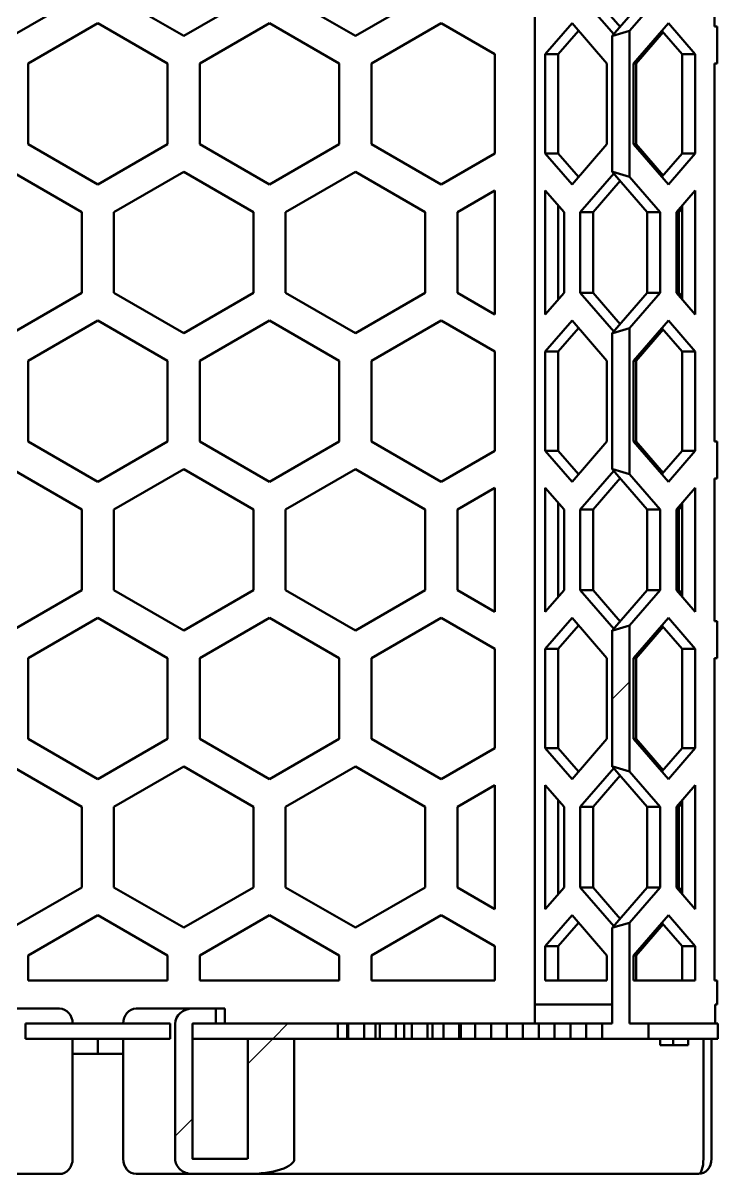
# Model space of a CAD drawing. Header units: millimetres. Extents: x 0 to 420, y 0 to 297.
# Drawn here: x 73.74 to 80.22, y 110.73 to 121.46 of the extents above; entities that cross this region are included whole.
import ezdxf

# ---------------------------------------------------------------- set-up
doc = ezdxf.new("R2010")
doc.units = ezdxf.units.MM
doc.header["$LTSCALE"] = 0.75
doc.layers.add('Hatching', color=7, linetype='Continuous', lineweight=25)
doc.layers.add('Visible', color=7, linetype='Continuous', lineweight=50)

msp = doc.modelspace()

# ---------------------------------------------------------------- hatches: boundary and pattern name
at = {"layer": 'Hatching'}
h = msp.add_hatch(dxfattribs=at)
h.set_pattern_fill('ANSI31', color=256, style=0)
h.paths.add_polyline_path([(76.6761, 112.1303), (75.537, 112.1303), (75.3221, 112.1303), (75.3221, 111.9903), (76.6761, 111.9903)], flags=0)
h.paths.add_polyline_path([(73.5565, 112.1303), (73.3418, 112.1303), (72.2024, 112.1303), (72.2024, 111.9903), (73.5565, 111.9903), (73.5565, 112.1301)], flags=0)
edge = h.paths.add_edge_path(flags=0)
edge.add_line((72.6089, 111.1322), (72.6089, 110.8698))
edge.add_ellipse((73.0439, 110.8698), major_axis=(0.435, 0), ratio=0.322774, start_angle=180, end_angle=270)
edge.add_line((73.0439, 110.7294), (73.5567, 110.7294))
edge.add_ellipse((73.5567, 110.8698), major_axis=(-0.1621, 0), ratio=0.8660253, start_angle=89.99989, end_angle=180)
edge.add_line((73.7188, 110.8698), (73.7188, 112.1297))
edge.add_ellipse((73.5567, 112.1297), major_axis=(-0.1621, 0), ratio=0.8660251, start_angle=180, end_angle=270.00001)
edge.add_line((73.5567, 112.2701), (73.3418, 112.2701))
edge.add_line((73.3418, 112.2701), (73.3418, 112.1303))
edge.add_line((73.3418, 112.1303), (73.3418, 112.1301))
edge.add_line((73.3418, 112.1301), (73.5565, 112.1301))
edge.add_line((73.5565, 112.1301), (73.5567, 112.1301))
edge.add_ellipse((73.5567, 112.1297), major_axis=(-0.000462, 0), ratio=0.8660251, start_angle=180, end_angle=270.00001, ccw=False)
edge.add_line((73.5572, 112.1297), (73.5572, 110.8698))
edge.add_ellipse((73.5567, 110.8698), major_axis=(-0.000462, 0), ratio=0.8660253, start_angle=89.96266, end_angle=180, ccw=False)
edge.add_line((73.5567, 110.8694), (73.0439, 110.8694))
edge.add_ellipse((73.0439, 110.8698), major_axis=(0.00124, 0), ratio=0.322774, start_angle=180, end_angle=270, ccw=False)
edge.add_line((73.0427, 110.8698), (73.0427, 111.9899))
edge.add_line((73.0427, 111.9899), (72.6089, 111.9899))
edge.add_line((72.6089, 111.9899), (72.6089, 111.7024))
edge.add_line((72.6089, 111.7024), (72.6291, 111.7299))
edge.add_line((72.6291, 111.7299), (72.7598, 111.7299))
edge.add_line((72.7598, 111.7299), (72.6089, 111.5272))
edge.add_line((72.6089, 111.5272), (72.6089, 111.311))
edge.add_line((72.6089, 111.311), (72.7429, 111.1299))
edge.add_line((72.7429, 111.1299), (72.6106, 111.1299))
edge.add_line((72.6106, 111.1299), (72.6089, 111.1322))
h.paths.add_polyline_path([(69.8874, 111.9903), (70.0353, 111.9903), (70.0353, 112.1303), (69.8874, 112.1303)], flags=0)
h.paths.add_polyline_path([(70.1833, 111.9903), (70.3312, 111.9903), (70.3312, 112.1303), (70.1833, 112.1303)], flags=0)
h.paths.add_polyline_path([(70.4791, 111.9903), (70.627, 111.9903), (70.627, 112.1303), (70.4791, 112.1303)], flags=0)
h.paths.add_polyline_path([(70.7749, 111.9903), (70.9229, 111.9903), (70.9229, 112.1303), (70.7749, 112.1303)], flags=0)
h.paths.add_polyline_path([(71.0708, 111.9903), (71.2187, 111.9903), (71.2187, 112.1303), (71.0708, 112.1303)], flags=0)
h.paths.add_polyline_path([(71.3666, 111.9903), (71.5145, 111.9903), (71.5145, 112.1303), (71.3666, 112.1303)], flags=0)
h.paths.add_polyline_path([(71.6624, 111.9903), (71.8104, 111.9903), (71.8104, 112.1303), (71.6624, 112.1303)], flags=0)
h.paths.add_polyline_path([(71.9583, 111.9903), (72.1062, 111.9903), (72.1062, 112.1303), (71.9583, 112.1303)], flags=0)
h.paths.add_polyline_path([(73.7644, 111.9903), (75.1142, 111.9903), (75.1142, 112.1303), (73.7644, 112.1303)], flags=0)
h.paths.add_polyline_path([(76.7724, 111.9903), (76.9203, 111.9903), (76.9203, 112.1303), (76.7724, 112.1303)], flags=0)
h.paths.add_polyline_path([(77.0682, 111.9903), (77.2162, 111.9903), (77.2162, 112.1303), (77.0682, 112.1303)], flags=0)
h.paths.add_polyline_path([(77.3641, 111.9903), (77.512, 111.9903), (77.512, 112.1303), (77.3641, 112.1303)], flags=0)
h.paths.add_polyline_path([(77.6599, 111.9903), (77.8078, 111.9903), (77.8078, 112.1303), (77.6599, 112.1303)], flags=0)
h.paths.add_polyline_path([(77.9557, 111.9903), (78.1037, 111.9903), (78.1037, 112.1303), (77.9557, 112.1303)], flags=0)
h.paths.add_polyline_path([(78.2516, 111.9903), (78.3995, 111.9903), (78.3995, 112.1303), (78.2516, 112.1303)], flags=0)
h.paths.add_polyline_path([(78.5474, 111.9903), (78.6953, 111.9903), (78.6953, 112.1303), (78.5474, 112.1303)], flags=0)
h.paths.add_polyline_path([(78.8433, 111.9903), (78.9912, 111.9903), (78.9912, 112.1303), (78.8433, 112.1303)], flags=0)
h.paths.add_polyline_path([(79.1391, 111.9903), (79.5719, 111.9903), (79.5719, 112.1303), (79.3946, 112.1303), (79.3946, 113.0699), (79.2393, 113.0251), (79.233, 113.0269), (79.233, 112.1303), (79.1391, 112.1303)], flags=0)
h.paths.add_polyline_path([(79.3946, 117.2526), (79.3946, 118.6125), (79.2393, 118.5676), (79.233, 118.5695), (79.233, 117.2956), (79.2393, 117.2975)], flags=0)
h.paths.add_polyline_path([(79.3946, 122.7952), (79.3946, 124.155), (79.2393, 124.1102), (79.233, 124.112), (79.233, 122.8382), (79.2393, 122.84)], flags=0)
h.paths.add_polyline_path([(79.3946, 128.3377), (79.3946, 129.6976), (79.2393, 129.6528), (79.233, 129.6546), (79.233, 128.3808), (79.2393, 128.3826)], flags=0)
h.paths.add_polyline_path([(69.6456, 129.6546), (69.6393, 129.6528), (69.484, 129.6976), (69.484, 128.3377), (69.6393, 128.3826), (69.6456, 128.3808)], flags=0)
h.paths.add_polyline_path([(79.2393, 126.8815), (79.233, 126.8833), (79.233, 125.6095), (79.2393, 125.6113), (79.3946, 125.5665), (79.3946, 126.9263)], flags=0)
h.paths.add_polyline_path([(69.6456, 124.112), (69.6393, 124.1102), (69.484, 124.155), (69.484, 122.7952), (69.6393, 122.84), (69.6456, 122.8382)], flags=0)
h.paths.add_polyline_path([(69.6393, 113.0251), (69.484, 113.0699), (69.484, 112.1303), (69.3067, 112.1303), (69.3067, 111.9903), (69.7395, 111.9903), (69.7395, 112.1303), (69.6456, 112.1303), (69.6456, 113.0269)], flags=0)
h.paths.add_polyline_path([(79.233, 120.0669), (79.2393, 120.0687), (79.3946, 120.0239), (79.3946, 121.3837), (79.2393, 121.3389), (79.233, 121.3407)], flags=0)
edge = h.paths.add_edge_path(flags=0)
edge.add_line((79.233, 132.0907), (79.233, 131.152))
edge.add_line((79.233, 131.152), (79.2393, 131.1539))
edge.add_line((79.2393, 131.1539), (79.3946, 131.109))
edge.add_line((79.3946, 131.109), (79.3946, 132.0907))
edge.add_ellipse((79.2325, 132.0907), major_axis=(-0.1621, 0), ratio=0.8660254, start_angle=180, end_angle=270)
edge.add_line((79.2325, 132.2311), (79.2302, 132.2311))
edge.add_line((79.2302, 132.2311), (79.2302, 132.0911))
edge.add_line((79.2302, 132.0911), (79.2325, 132.0911))
edge.add_ellipse((79.2325, 132.0907), major_axis=(-0.000462, 0), ratio=0.8660254, start_angle=180, end_angle=270, ccw=False)
h.paths.add_polyline_path([(79.233, 115.7982), (79.233, 114.5243), (79.2393, 114.5262), (79.3946, 114.4813), (79.3946, 115.8412), (79.2393, 115.7963)], flags=0)
h.paths.add_polyline_path([(69.6393, 125.6113), (69.6456, 125.6095), (69.6456, 126.8833), (69.6393, 126.8815), (69.484, 126.9263), (69.484, 125.5665)], flags=0)
edge = h.paths.add_edge_path(flags=0)
edge.add_ellipse((78.9418, 132.0683), major_axis=(-0.234, -0.0028), ratio=0.8564402, start_angle=99.30566, end_angle=186.85337)
edge.add_line((79.1732, 132.0989), (77.9324, 139.1415))
edge.add_line((77.9324, 139.1415), (77.9496, 137.7024))
edge.add_line((77.9496, 137.7024), (78.9136, 132.2311))
edge.add_line((78.9136, 132.2311), (74.7193, 132.2311))
edge.add_line((74.7193, 132.2311), (74.7193, 132.0911))
edge.add_line((74.7193, 132.0911), (78.9383, 132.0911))
edge.add_line((78.9383, 132.0911), (78.9423, 132.0683))
edge.add_ellipse((78.9418, 132.0683), major_axis=(-0.000467, -0.000006), ratio=0.8564402, start_angle=99.30571, end_angle=186.83234, ccw=False)
edge.add_line((78.9419, 132.0679), (78.7923, 132.0481))
edge.add_line((78.7923, 132.0481), (78.7947, 131.8461))
edge.add_line((78.7947, 131.8461), (78.9767, 131.8702))
h.paths.add_polyline_path([(69.6456, 114.5243), (69.6456, 115.7982), (69.6393, 115.7963), (69.484, 115.8412), (69.484, 114.4813), (69.6393, 114.5262)], flags=0)
h.paths.add_polyline_path([(69.6456, 117.2956), (69.6456, 118.5695), (69.6393, 118.5676), (69.484, 118.6125), (69.484, 117.2526), (69.6393, 117.2975)], flags=0)
edge = h.paths.add_edge_path(flags=0)
edge.add_line((69.484, 131.109), (69.6393, 131.1539))
edge.add_line((69.6393, 131.1539), (69.6456, 131.152))
edge.add_line((69.6456, 131.152), (69.6456, 132.0907))
edge.add_ellipse((69.6461, 132.0907), major_axis=(0.000462, 0), ratio=0.8660254, start_angle=90, end_angle=180, ccw=False)
edge.add_line((69.6461, 132.0911), (69.6484, 132.0911))
edge.add_line((69.6484, 132.0911), (69.6484, 132.2311))
edge.add_line((69.6484, 132.2311), (69.6461, 132.2311))
edge.add_ellipse((69.6461, 132.0907), major_axis=(0.1621, 0), ratio=0.8660254, start_angle=90, end_angle=180)
edge.add_line((69.484, 132.0907), (69.484, 131.109))
h.paths.add_polyline_path([(69.484, 120.0239), (69.6393, 120.0687), (69.6456, 120.0669), (69.6456, 121.3407), (69.6393, 121.3389), (69.484, 121.3837)], flags=0)
edge = h.paths.add_edge_path(flags=0)
edge.add_line((70.0863, 132.0481), (69.9367, 132.0679))
edge.add_ellipse((69.9368, 132.0683), major_axis=(0.000467, -0.000006), ratio=0.8564402, start_angle=173.16766, end_angle=260.69434, ccw=False)
edge.add_line((69.9363, 132.0683), (69.9403, 132.0911))
edge.add_line((69.9403, 132.0911), (74.1593, 132.0911))
edge.add_line((74.1593, 132.0911), (74.1593, 132.2311))
edge.add_line((74.1593, 132.2311), (69.965, 132.2311))
edge.add_line((69.965, 132.2311), (70.929, 137.7024))
edge.add_line((70.929, 137.7024), (70.9462, 139.1415))
edge.add_line((70.9462, 139.1415), (69.7054, 132.0989))
edge.add_ellipse((69.9368, 132.0683), major_axis=(0.234, -0.0028), ratio=0.8564402, start_angle=173.14663, end_angle=260.69434)
edge.add_line((69.9019, 131.8702), (70.0839, 131.8461))
edge.add_line((70.0839, 131.8461), (70.0863, 132.0481))
edge = h.paths.add_edge_path(flags=0)
edge.add_line((75.8347, 110.8694), (75.3219, 110.8694))
edge.add_ellipse((75.3219, 110.8698), major_axis=(0.000462, 0), ratio=0.8660255, start_angle=180, end_angle=270.006, ccw=False)
edge.add_line((75.3214, 110.8698), (75.3214, 112.1299))
edge.add_ellipse((75.3219, 112.1299), major_axis=(0.000462, 0), ratio=0.8660256, start_angle=90.00001, end_angle=180, ccw=False)
edge.add_line((75.3219, 112.1303), (75.3221, 112.1303))
edge.add_line((75.3221, 112.1303), (75.537, 112.1303))
edge.add_line((75.537, 112.1303), (75.537, 112.2703))
edge.add_line((75.537, 112.2703), (75.3219, 112.2703))
edge.add_ellipse((75.3219, 112.1299), major_axis=(0.1621, 0), ratio=0.8660256, start_angle=90.00001, end_angle=180)
edge.add_line((75.1598, 112.1299), (75.1598, 110.8698))
edge.add_ellipse((75.3219, 110.8698), major_axis=(0.1621, 0), ratio=0.8660255, start_angle=180, end_angle=270.00002)
edge.add_line((75.3219, 110.7294), (75.8347, 110.7294))
edge.add_ellipse((75.8347, 110.8698), major_axis=(-0.435, 0), ratio=0.322781, start_angle=89.99981, end_angle=180)
edge.add_line((76.2696, 110.8698), (76.2696, 111.9899))
edge.add_line((76.2696, 111.9899), (75.8359, 111.9899))
edge.add_line((75.8359, 111.9899), (75.8359, 110.8698))
edge.add_ellipse((75.8347, 110.8698), major_axis=(-0.00124, 0), ratio=0.322781, start_angle=89.94027, end_angle=180, ccw=False)
edge = h.paths.add_edge_path(flags=0)
edge.add_line((76.7393, 136.9131), (76.7393, 136.9943))
edge.add_line((76.7393, 136.9943), (76.7192, 137.0029))
edge.add_line((76.7192, 137.0029), (76.7192, 137.0129))
edge.add_line((76.7192, 137.0129), (76.7393, 137.0284))
edge.add_line((76.7393, 137.0284), (76.7393, 137.1097))
edge.add_line((76.7393, 137.1097), (76.7192, 137.1183))
edge.add_line((76.7192, 137.1183), (76.7192, 137.1283))
edge.add_line((76.7192, 137.1283), (76.7393, 137.1438))
edge.add_line((76.7393, 137.1438), (76.7393, 137.2251))
edge.add_line((76.7393, 137.2251), (76.7192, 137.2337))
edge.add_line((76.7192, 137.2337), (76.7192, 137.2437))
edge.add_line((76.7192, 137.2437), (76.7393, 137.2592))
edge.add_line((76.7393, 137.2592), (76.7393, 137.3404))
edge.add_line((76.7393, 137.3404), (76.7192, 137.349))
edge.add_line((76.7192, 137.349), (76.7192, 137.359))
edge.add_line((76.7192, 137.359), (76.7393, 137.3745))
edge.add_line((76.7393, 137.3745), (76.7393, 137.4558))
edge.add_line((76.7393, 137.4558), (76.7192, 137.4644))
edge.add_line((76.7192, 137.4644), (76.7192, 137.4744))
edge.add_line((76.7192, 137.4744), (76.7393, 137.4899))
edge.add_line((76.7393, 137.4899), (76.7393, 137.5712))
edge.add_line((76.7393, 137.5712), (76.7192, 137.5798))
edge.add_line((76.7192, 137.5798), (76.7192, 137.5898))
edge.add_line((76.7192, 137.5898), (76.7393, 137.6053))
edge.add_line((76.7393, 137.6053), (76.7393, 137.6865))
edge.add_line((76.7393, 137.6865), (76.7192, 137.6951))
edge.add_line((76.7192, 137.6951), (76.7192, 137.7051))
edge.add_line((76.7192, 137.7051), (76.7393, 137.7206))
edge.add_line((76.7393, 137.7206), (76.7393, 137.8019))
edge.add_line((76.7393, 137.8019), (76.7192, 137.8105))
edge.add_line((76.7192, 137.8105), (76.7192, 137.8205))
edge.add_line((76.7192, 137.8205), (76.7393, 137.836))
edge.add_line((76.7393, 137.836), (76.7393, 137.9172))
edge.add_line((76.7393, 137.9172), (76.7192, 137.9259))
edge.add_line((76.7192, 137.9259), (76.7192, 137.9359))
edge.add_line((76.7192, 137.9359), (76.7393, 137.9514))
edge.add_line((76.7393, 137.9514), (76.7393, 138.0326))
edge.add_line((76.7393, 138.0326), (76.7192, 138.0412))
edge.add_line((76.7192, 138.0412), (76.7192, 138.0512))
edge.add_line((76.7192, 138.0512), (76.7393, 138.0667))
edge.add_line((76.7393, 138.0667), (76.7393, 138.148))
edge.add_line((76.7393, 138.148), (76.7192, 138.1566))
edge.add_line((76.7192, 138.1566), (76.7192, 138.1666))
edge.add_line((76.7192, 138.1666), (76.7393, 138.1821))
edge.add_line((76.7393, 138.1821), (76.7393, 138.2633))
edge.add_line((76.7393, 138.2633), (76.7192, 138.272))
edge.add_line((76.7192, 138.272), (76.7192, 138.282))
edge.add_line((76.7192, 138.282), (76.7393, 138.2975))
edge.add_line((76.7393, 138.2975), (76.7393, 138.3787))
edge.add_line((76.7393, 138.3787), (76.7192, 138.3873))
edge.add_line((76.7192, 138.3873), (76.7192, 138.3973))
edge.add_line((76.7192, 138.3973), (76.7393, 138.4128))
edge.add_line((76.7393, 138.4128), (76.7393, 138.4941))
edge.add_line((76.7393, 138.4941), (76.7192, 138.5027))
edge.add_line((76.7192, 138.5027), (76.7192, 138.5127))
edge.add_line((76.7192, 138.5127), (76.7393, 138.5282))
edge.add_line((76.7393, 138.5282), (76.7393, 138.6094))
edge.add_line((76.7393, 138.6094), (76.7192, 138.6181))
edge.add_line((76.7192, 138.6181), (76.7192, 138.6281))
edge.add_line((76.7192, 138.6281), (76.7393, 138.6435))
edge.add_line((76.7393, 138.6435), (76.7393, 138.7248))
edge.add_line((76.7393, 138.7248), (76.7192, 138.7334))
edge.add_line((76.7192, 138.7334), (76.7192, 138.7434))
edge.add_line((76.7192, 138.7434), (76.7393, 138.7589))
edge.add_line((76.7393, 138.7589), (76.7393, 138.8402))
edge.add_line((76.7393, 138.8402), (76.7192, 138.8488))
edge.add_line((76.7192, 138.8488), (76.7192, 138.8588))
edge.add_line((76.7192, 138.8588), (76.7393, 138.8743))
edge.add_line((76.7393, 138.8743), (76.7393, 138.9555))
edge.add_line((76.7393, 138.9555), (76.7192, 138.9641))
edge.add_line((76.7192, 138.9641), (76.7192, 138.9741))
edge.add_line((76.7192, 138.9741), (76.7393, 138.9896))
edge.add_line((76.7393, 138.9896), (76.7393, 139.0709))
edge.add_line((76.7393, 139.0709), (76.7192, 139.0795))
edge.add_line((76.7192, 139.0795), (76.7192, 139.0895))
edge.add_line((76.7192, 139.0895), (76.7393, 139.105))
edge.add_line((76.7393, 139.105), (76.7393, 139.1863))
edge.add_line((76.7393, 139.1863), (76.7192, 139.1949))
edge.add_line((76.7192, 139.1949), (76.7192, 139.2049))
edge.add_line((76.7192, 139.2049), (76.7393, 139.2204))
edge.add_line((76.7393, 139.2204), (76.7393, 139.2311))
edge.add_ellipse((76.6393, 139.2311), major_axis=(0.1, 0), ratio=1, start_angle=0, end_angle=90)
edge.add_line((76.6393, 139.3311), (77.868, 139.3311))
edge.add_line((77.868, 139.3311), (77.868, 139.5311))
edge.add_line((77.868, 139.5311), (76.9913, 139.5311))
edge.add_line((76.9913, 139.5311), (76.4393, 139.5311))
edge.add_line((76.4393, 139.5311), (76.4393, 139.3311))
edge.add_line((76.4393, 139.3311), (76.2516, 139.3311))
edge.add_line((76.2516, 139.3311), (76.1535, 139.3311))
edge.add_line((76.1535, 139.3311), (76.1535, 138.8311))
edge.add_line((76.1535, 138.8311), (76.2706, 138.8311))
edge.add_line((76.2706, 138.8311), (76.3693, 138.8311))
edge.add_line((76.3693, 138.8311), (76.3693, 137.3311))
edge.add_line((76.3693, 137.3311), (76.0293, 137.3311))
edge.add_line((76.0293, 137.3311), (76.0293, 136.3311))
edge.add_line((76.0293, 136.3311), (76.6393, 136.3311))
edge.add_ellipse((76.6393, 136.4311), major_axis=(0, -0.1), ratio=1, start_angle=360, end_angle=442.39479)
edge.add_line((76.7384, 136.4179), (76.7192, 136.4261))
edge.add_line((76.7192, 136.4261), (76.7192, 136.4361))
edge.add_line((76.7192, 136.4361), (76.7393, 136.4516))
edge.add_line((76.7393, 136.4516), (76.7393, 136.5329))
edge.add_line((76.7393, 136.5329), (76.7192, 136.5415))
edge.add_line((76.7192, 136.5415), (76.7192, 136.5515))
edge.add_line((76.7192, 136.5515), (76.7393, 136.567))
edge.add_line((76.7393, 136.567), (76.7393, 136.6482))
edge.add_line((76.7393, 136.6482), (76.7192, 136.6568))
edge.add_line((76.7192, 136.6568), (76.7192, 136.6668))
edge.add_line((76.7192, 136.6668), (76.7393, 136.6823))
edge.add_line((76.7393, 136.6823), (76.7393, 136.7636))
edge.add_line((76.7393, 136.7636), (76.7192, 136.7722))
edge.add_line((76.7192, 136.7722), (76.7192, 136.7822))
edge.add_line((76.7192, 136.7822), (76.7393, 136.7977))
edge.add_line((76.7393, 136.7977), (76.7393, 136.879))
edge.add_line((76.7393, 136.879), (76.7192, 136.8876))
edge.add_line((76.7192, 136.8876), (76.7192, 136.8976))
edge.add_line((76.7192, 136.8976), (76.7393, 136.9131))
edge = h.paths.add_edge_path(flags=0)
edge.add_line((72.1594, 136.6568), (72.1393, 136.6482))
edge.add_line((72.1393, 136.6482), (72.1393, 136.567))
edge.add_line((72.1393, 136.567), (72.1594, 136.5515))
edge.add_line((72.1594, 136.5515), (72.1594, 136.5415))
edge.add_line((72.1594, 136.5415), (72.1393, 136.5329))
edge.add_line((72.1393, 136.5329), (72.1393, 136.4516))
edge.add_line((72.1393, 136.4516), (72.1594, 136.4361))
edge.add_line((72.1594, 136.4361), (72.1594, 136.4261))
edge.add_line((72.1594, 136.4261), (72.1402, 136.4179))
edge.add_ellipse((72.2393, 136.4311), major_axis=(-0.0991, -0.0132), ratio=1, start_angle=360, end_angle=442.39479)
edge.add_line((72.2393, 136.3311), (72.8493, 136.3311))
edge.add_line((72.8493, 136.3311), (72.8493, 137.3311))
edge.add_line((72.8493, 137.3311), (72.5093, 137.3311))
edge.add_line((72.5093, 137.3311), (72.5093, 138.8311))
edge.add_line((72.5093, 138.8311), (72.608, 138.8311))
edge.add_line((72.608, 138.8311), (72.7251, 138.8311))
edge.add_line((72.7251, 138.8311), (72.7251, 139.3311))
edge.add_line((72.7251, 139.3311), (72.627, 139.3311))
edge.add_line((72.627, 139.3311), (72.4393, 139.3311))
edge.add_line((72.4393, 139.3311), (72.4393, 139.5311))
edge.add_line((72.4393, 139.5311), (71.8873, 139.5311))
edge.add_line((71.8873, 139.5311), (71.0105, 139.5311))
edge.add_line((71.0105, 139.5311), (71.0105, 139.3311))
edge.add_line((71.0105, 139.3311), (72.2393, 139.3311))
edge.add_ellipse((72.2393, 139.2311), major_axis=(0, 0.1), ratio=1, start_angle=360, end_angle=450)
edge.add_line((72.1393, 139.2311), (72.1393, 139.2204))
edge.add_line((72.1393, 139.2204), (72.1594, 139.2049))
edge.add_line((72.1594, 139.2049), (72.1594, 139.1949))
edge.add_line((72.1594, 139.1949), (72.1393, 139.1863))
edge.add_line((72.1393, 139.1863), (72.1393, 139.105))
edge.add_line((72.1393, 139.105), (72.1594, 139.0895))
edge.add_line((72.1594, 139.0895), (72.1594, 139.0795))
edge.add_line((72.1594, 139.0795), (72.1393, 139.0709))
edge.add_line((72.1393, 139.0709), (72.1393, 138.9896))
edge.add_line((72.1393, 138.9896), (72.1594, 138.9741))
edge.add_line((72.1594, 138.9741), (72.1594, 138.9641))
edge.add_line((72.1594, 138.9641), (72.1393, 138.9555))
edge.add_line((72.1393, 138.9555), (72.1393, 138.8743))
edge.add_line((72.1393, 138.8743), (72.1594, 138.8588))
edge.add_line((72.1594, 138.8588), (72.1594, 138.8488))
edge.add_line((72.1594, 138.8488), (72.1393, 138.8402))
edge.add_line((72.1393, 138.8402), (72.1393, 138.7589))
edge.add_line((72.1393, 138.7589), (72.1594, 138.7434))
edge.add_line((72.1594, 138.7434), (72.1594, 138.7334))
edge.add_line((72.1594, 138.7334), (72.1393, 138.7248))
edge.add_line((72.1393, 138.7248), (72.1393, 138.6435))
edge.add_line((72.1393, 138.6435), (72.1594, 138.6281))
edge.add_line((72.1594, 138.6281), (72.1594, 138.6181))
edge.add_line((72.1594, 138.6181), (72.1393, 138.6094))
edge.add_line((72.1393, 138.6094), (72.1393, 138.5282))
edge.add_line((72.1393, 138.5282), (72.1594, 138.5127))
edge.add_line((72.1594, 138.5127), (72.1594, 138.5027))
edge.add_line((72.1594, 138.5027), (72.1393, 138.4941))
edge.add_line((72.1393, 138.4941), (72.1393, 138.4128))
edge.add_line((72.1393, 138.4128), (72.1594, 138.3973))
edge.add_line((72.1594, 138.3973), (72.1594, 138.3873))
edge.add_line((72.1594, 138.3873), (72.1393, 138.3787))
edge.add_line((72.1393, 138.3787), (72.1393, 138.2975))
edge.add_line((72.1393, 138.2975), (72.1594, 138.282))
edge.add_line((72.1594, 138.282), (72.1594, 138.272))
edge.add_line((72.1594, 138.272), (72.1393, 138.2633))
edge.add_line((72.1393, 138.2633), (72.1393, 138.1821))
edge.add_line((72.1393, 138.1821), (72.1594, 138.1666))
edge.add_line((72.1594, 138.1666), (72.1594, 138.1566))
edge.add_line((72.1594, 138.1566), (72.1393, 138.148))
edge.add_line((72.1393, 138.148), (72.1393, 138.0667))
edge.add_line((72.1393, 138.0667), (72.1594, 138.0512))
edge.add_line((72.1594, 138.0512), (72.1594, 138.0412))
edge.add_line((72.1594, 138.0412), (72.1393, 138.0326))
edge.add_line((72.1393, 138.0326), (72.1393, 137.9514))
edge.add_line((72.1393, 137.9514), (72.1594, 137.9359))
edge.add_line((72.1594, 137.9359), (72.1594, 137.9259))
edge.add_line((72.1594, 137.9259), (72.1393, 137.9172))
edge.add_line((72.1393, 137.9172), (72.1393, 137.836))
edge.add_line((72.1393, 137.836), (72.1594, 137.8205))
edge.add_line((72.1594, 137.8205), (72.1594, 137.8105))
edge.add_line((72.1594, 137.8105), (72.1393, 137.8019))
edge.add_line((72.1393, 137.8019), (72.1393, 137.7206))
edge.add_line((72.1393, 137.7206), (72.1594, 137.7051))
edge.add_line((72.1594, 137.7051), (72.1594, 137.6951))
edge.add_line((72.1594, 137.6951), (72.1393, 137.6865))
edge.add_line((72.1393, 137.6865), (72.1393, 137.6053))
edge.add_line((72.1393, 137.6053), (72.1594, 137.5898))
edge.add_line((72.1594, 137.5898), (72.1594, 137.5798))
edge.add_line((72.1594, 137.5798), (72.1393, 137.5712))
edge.add_line((72.1393, 137.5712), (72.1393, 137.4899))
edge.add_line((72.1393, 137.4899), (72.1594, 137.4744))
edge.add_line((72.1594, 137.4744), (72.1594, 137.4644))
edge.add_line((72.1594, 137.4644), (72.1393, 137.4558))
edge.add_line((72.1393, 137.4558), (72.1393, 137.3745))
edge.add_line((72.1393, 137.3745), (72.1594, 137.359))
edge.add_line((72.1594, 137.359), (72.1594, 137.349))
edge.add_line((72.1594, 137.349), (72.1393, 137.3404))
edge.add_line((72.1393, 137.3404), (72.1393, 137.2592))
edge.add_line((72.1393, 137.2592), (72.1594, 137.2437))
edge.add_line((72.1594, 137.2437), (72.1594, 137.2337))
edge.add_line((72.1594, 137.2337), (72.1393, 137.2251))
edge.add_line((72.1393, 137.2251), (72.1393, 137.1438))
edge.add_line((72.1393, 137.1438), (72.1594, 137.1283))
edge.add_line((72.1594, 137.1283), (72.1594, 137.1183))
edge.add_line((72.1594, 137.1183), (72.1393, 137.1097))
edge.add_line((72.1393, 137.1097), (72.1393, 137.0284))
edge.add_line((72.1393, 137.0284), (72.1594, 137.0129))
edge.add_line((72.1594, 137.0129), (72.1594, 137.0029))
edge.add_line((72.1594, 137.0029), (72.1393, 136.9943))
edge.add_line((72.1393, 136.9943), (72.1393, 136.9131))
edge.add_line((72.1393, 136.9131), (72.1594, 136.8976))
edge.add_line((72.1594, 136.8976), (72.1594, 136.8876))
edge.add_line((72.1594, 136.8876), (72.1393, 136.879))
edge.add_line((72.1393, 136.879), (72.1393, 136.7977))
edge.add_line((72.1393, 136.7977), (72.1594, 136.7822))
edge.add_line((72.1594, 136.7822), (72.1594, 136.7722))
edge.add_line((72.1594, 136.7722), (72.1393, 136.7636))
edge.add_line((72.1393, 136.7636), (72.1393, 136.6823))
edge.add_line((72.1393, 136.6823), (72.1594, 136.6668))
edge.add_line((72.1594, 136.6668), (72.1594, 136.6568))

# ---------------------------------------------------------------- linework, layer by layer
at = {"layer": 'Visible', "extrusion": (-1e-16, -1, 0)}
for p, q in [((78.5102, 131.7337), (78.5102, 112.1303)), ((80.1862, 121.4255), (80.1862, 122.7534)), ((74.2893, 121.7142), (73.6393, 121.3389)), ((74.5893, 121.7142), (75.2393, 121.3389)), ((75.2393, 121.3389), (75.8893, 121.7142)), ((76.1893, 121.7142), (76.8393, 121.3389)), ((76.8393, 121.3389), (77.4893, 121.7142)), ((79.2464, 121.3526), (78.9333, 121.7142)), ((79.3071, 121.4226), (79.0546, 121.7142)), ((79.2355, 121.34), (79.5595, 121.7142)), ((79.3946, 121.3837), (79.6808, 121.7142)), ((74.4393, 121.4544), (73.7893, 121.0791)), ((75.0893, 121.0791), (74.4393, 121.4544)), ((76.0393, 121.4544), (75.3893, 121.0791)), ((76.6893, 121.0791), (76.0393, 121.4544)), ((77.6393, 121.4544), (76.9893, 121.0791)), ((78.1393, 121.1657), (77.6393, 121.4544)), ((78.6083, 121.1657), (78.8583, 121.4544)), ((78.8583, 121.4544), (79.1833, 121.0791)), ((79.7558, 121.4544), (79.4308, 121.0791)), ((80.0058, 121.1657), (79.7558, 121.4544)), ((78.7296, 121.1657), (78.9189, 121.3844)), ((79.2393, 121.3389), (79.233, 121.3407)), ((79.233, 121.3407), (79.233, 120.0669)), ((79.3946, 121.3837), (79.2393, 121.3389)), ((79.3946, 120.0239), (79.3946, 121.3837)), ((79.7071, 121.3707), (79.4546, 121.0791)), ((79.8845, 121.1657), (79.6952, 121.3844)), ((80.1912, 121.4255), (80.1862, 121.4255)), ((80.1912, 121.4255), (80.21, 121.4255)), ((80.21, 121.0791), (80.21, 121.4255)), ((78.1393, 120.2419), (78.1393, 121.1657)), ((78.7296, 121.1657), (78.6083, 121.1657)), ((78.6083, 120.2419), (78.6083, 121.1657)), ((78.7296, 120.2419), (78.7296, 121.1657)), ((79.8845, 120.2419), (79.8845, 121.1657)), ((80.0058, 121.1657), (79.8845, 121.1657)), ((80.0058, 120.2419), (80.0058, 121.1657)), ((73.7893, 121.0791), (73.7893, 120.3285)), ((75.0893, 120.3285), (75.0893, 121.0791)), ((75.3893, 121.0791), (75.3893, 120.3285)), ((76.6893, 120.3285), (76.6893, 121.0791)), ((76.9893, 121.0791), (76.9893, 120.3285)), ((79.1833, 121.0791), (79.1833, 120.3285)), ((79.4308, 121.0791), (79.4308, 120.3285)), ((79.4546, 121.0791), (79.4308, 121.0791)), ((79.4546, 121.0791), (79.4546, 120.3285)), ((80.1862, 117.5573), (80.1862, 121.0791)), ((80.1862, 121.0791), (80.1912, 121.0791)), ((80.21, 121.0791), (80.1912, 121.0791)), ((73.7893, 120.3285), (74.4393, 119.9533)), ((74.4393, 119.9533), (75.0893, 120.3285)), ((75.3893, 120.3285), (76.0393, 119.9533)), ((76.0393, 119.9533), (76.6893, 120.3285)), ((76.9893, 120.3285), (77.6393, 119.9533)), ((79.1833, 120.3285), (78.8583, 119.9533)), ((79.4308, 120.3285), (79.7558, 119.9533)), ((79.4546, 120.3285), (79.4308, 120.3285)), ((79.4546, 120.3285), (79.7071, 120.037)), ((77.6393, 119.9533), (78.1393, 120.2419)), ((78.7296, 120.2419), (78.6083, 120.2419)), ((78.8583, 119.9533), (78.6083, 120.2419)), ((78.9189, 120.0233), (78.7296, 120.2419)), ((79.6952, 120.0233), (79.8845, 120.2419)), ((79.7558, 119.9533), (80.0058, 120.2419)), ((80.0058, 120.2419), (79.8845, 120.2419)), ((73.6393, 120.0687), (74.2893, 119.6935)), ((75.2393, 120.0687), (74.5893, 119.6935)), ((75.8893, 119.6935), (75.2393, 120.0687)), ((76.8393, 120.0687), (76.1893, 119.6935)), ((77.4893, 119.6935), (76.8393, 120.0687)), ((79.2464, 120.055), (78.9333, 119.6935)), ((79.233, 120.0669), (79.2393, 120.0687)), ((79.5595, 119.6935), (79.2355, 120.0676)), ((79.2393, 120.0687), (79.3946, 120.0239)), ((79.3071, 119.985), (79.0546, 119.6935)), ((79.6808, 119.6935), (79.3946, 120.0239)), ((78.1393, 119.8955), (77.7893, 119.6935)), ((78.1393, 118.7408), (78.1393, 119.8955)), ((78.6083, 118.7408), (78.6083, 119.8955)), ((78.6083, 119.8955), (78.7833, 119.6935)), ((80.0058, 119.8955), (79.8308, 119.6935)), ((80.0058, 118.7408), (80.0058, 119.8955)), ((78.7296, 118.8808), (78.7296, 119.7555)), ((79.8845, 119.7281), (79.8546, 119.6935)), ((79.8845, 118.8808), (79.8845, 119.7555)), ((74.2893, 119.6935), (74.2893, 118.9429)), ((74.5893, 119.6935), (74.5893, 118.9429)), ((75.8893, 118.9429), (75.8893, 119.6935)), ((76.1893, 119.6935), (76.1893, 118.9429)), ((77.4893, 118.9429), (77.4893, 119.6935)), ((77.7893, 119.6935), (77.7893, 118.9429)), ((78.7833, 119.6935), (78.7833, 118.9429)), ((79.0546, 119.6935), (78.9333, 119.6935)), ((78.9333, 119.6935), (78.9333, 118.9429)), ((79.0546, 119.6935), (79.0546, 118.9429)), ((79.6808, 119.6935), (79.5595, 119.6935)), ((79.5595, 118.9429), (79.5595, 119.6935)), ((79.6808, 118.9429), (79.6808, 119.6935)), ((79.8308, 119.6935), (79.8308, 118.9429)), ((79.8546, 119.6935), (79.8308, 119.6935)), ((79.8546, 119.6935), (79.8546, 118.9429)), ((74.2893, 118.9429), (73.6393, 118.5676)), ((74.5893, 118.9429), (75.2393, 118.5676)), ((75.2393, 118.5676), (75.8893, 118.9429)), ((76.1893, 118.9429), (76.8393, 118.5676)), ((76.8393, 118.5676), (77.4893, 118.9429)), ((77.7893, 118.9429), (78.1393, 118.7408)), ((78.7833, 118.9429), (78.6083, 118.7408)), ((79.0546, 118.9429), (78.9333, 118.9429)), ((78.9333, 118.9429), (79.2464, 118.5814)), ((79.0546, 118.9429), (79.3071, 118.6514)), ((79.2355, 118.5687), (79.5595, 118.9429)), ((79.3946, 118.6125), (79.6808, 118.9429)), ((79.6808, 118.9429), (79.5595, 118.9429)), ((79.8308, 118.9429), (80.0058, 118.7408)), ((79.8546, 118.9429), (79.8308, 118.9429)), ((79.8546, 118.9429), (79.8845, 118.9083)), ((74.4393, 118.6831), (73.7893, 118.3078)), ((75.0893, 118.3078), (74.4393, 118.6831)), ((75.3893, 118.3078), (76.0393, 118.6831)), ((76.0393, 118.6831), (76.6893, 118.3078)), ((76.9893, 118.3078), (77.6393, 118.6831)), ((77.6393, 118.6831), (78.1393, 118.3944)), ((78.8583, 118.6831), (78.6083, 118.3944)), ((79.1833, 118.3078), (78.8583, 118.6831)), ((79.4308, 118.3078), (79.7558, 118.6831)), ((79.7558, 118.6831), (80.0058, 118.3944)), ((78.9189, 118.6131), (78.7296, 118.3944)), ((79.2393, 118.5676), (79.233, 118.5695)), ((79.233, 118.5695), (79.233, 117.2956)), ((79.3946, 118.6125), (79.2393, 118.5676)), ((79.3946, 117.2526), (79.3946, 118.6125)), ((79.4546, 118.3078), (79.7071, 118.5994)), ((79.6952, 118.6131), (79.8845, 118.3944)), ((78.1393, 118.3944), (78.1393, 117.4707)), ((78.7296, 118.3944), (78.6083, 118.3944)), ((78.6083, 118.3944), (78.6083, 117.4707)), ((78.7296, 118.3944), (78.7296, 117.4707)), ((79.8845, 118.3944), (79.8845, 117.4707)), ((80.0058, 118.3944), (79.8845, 118.3944)), ((80.0058, 118.3944), (80.0058, 117.4707)), ((73.7893, 118.3078), (73.7893, 117.5573)), ((75.0893, 117.5573), (75.0893, 118.3078)), ((75.3893, 117.5573), (75.3893, 118.3078)), ((76.6893, 118.3078), (76.6893, 117.5573)), ((76.9893, 117.5573), (76.9893, 118.3078)), ((79.1833, 117.5573), (79.1833, 118.3078)), ((79.4308, 117.5573), (79.4308, 118.3078)), ((79.4546, 118.3078), (79.4308, 118.3078)), ((79.4546, 117.5573), (79.4546, 118.3078)), ((73.7893, 117.5573), (74.4393, 117.182)), ((74.4393, 117.182), (75.0893, 117.5573)), ((76.0393, 117.182), (75.3893, 117.5573)), ((76.6893, 117.5573), (76.0393, 117.182)), ((77.6393, 117.182), (76.9893, 117.5573)), ((78.1393, 117.4707), (77.6393, 117.182)), ((78.7296, 117.4707), (78.6083, 117.4707)), ((78.6083, 117.4707), (78.8583, 117.182)), ((78.7296, 117.4707), (78.9189, 117.252)), ((78.8583, 117.182), (79.1833, 117.5573)), ((79.7558, 117.182), (79.4308, 117.5573)), ((79.4546, 117.5573), (79.4308, 117.5573)), ((79.7071, 117.2657), (79.4546, 117.5573)), ((79.8845, 117.4707), (79.6952, 117.252)), ((80.0058, 117.4707), (79.7558, 117.182)), ((80.0058, 117.4707), (79.8845, 117.4707)), ((80.1912, 117.5573), (80.1862, 117.5573)), ((80.1912, 117.5573), (80.21, 117.5573)), ((80.21, 117.2109), (80.21, 117.5573)), ((74.2893, 116.9222), (73.6393, 117.2975)), ((74.5893, 116.9222), (75.2393, 117.2975)), ((75.2393, 117.2975), (75.8893, 116.9222)), ((76.1893, 116.9222), (76.8393, 117.2975)), ((76.8393, 117.2975), (77.4893, 116.9222)), ((78.9333, 116.9222), (79.2464, 117.2837)), ((79.233, 117.2956), (79.2393, 117.2975)), ((79.2355, 117.2964), (79.5595, 116.9222)), ((79.2393, 117.2975), (79.3946, 117.2526)), ((79.0546, 116.9222), (79.3071, 117.2137)), ((79.3946, 117.2526), (79.6808, 116.9222)), ((80.1862, 115.8829), (80.1862, 117.2109)), ((80.1862, 117.2109), (80.1912, 117.2109)), ((80.21, 117.2109), (80.1912, 117.2109)), ((77.7893, 116.9222), (78.1393, 117.1243)), ((78.1393, 117.1243), (78.1393, 115.9696)), ((78.7833, 116.9222), (78.6083, 117.1243)), ((78.6083, 117.1243), (78.6083, 115.9696)), ((79.8308, 116.9222), (80.0058, 117.1243)), ((80.0058, 117.1243), (80.0058, 115.9696)), ((78.7296, 116.9843), (78.7296, 116.1096)), ((79.8546, 116.9222), (79.8845, 116.9568)), ((79.8845, 116.9843), (79.8845, 116.1096)), ((74.2893, 116.1716), (74.2893, 116.9222)), ((74.5893, 116.1716), (74.5893, 116.9222)), ((75.8893, 116.9222), (75.8893, 116.1716)), ((76.1893, 116.1716), (76.1893, 116.9222)), ((77.4893, 116.9222), (77.4893, 116.1716)), ((77.7893, 116.1716), (77.7893, 116.9222)), ((78.7833, 116.1716), (78.7833, 116.9222)), ((79.0546, 116.9222), (78.9333, 116.9222)), ((78.9333, 116.1716), (78.9333, 116.9222)), ((79.0546, 116.1716), (79.0546, 116.9222)), ((79.6808, 116.9222), (79.5595, 116.9222)), ((79.5595, 116.9222), (79.5595, 116.1716)), ((79.6808, 116.9222), (79.6808, 116.1716)), ((79.8308, 116.1716), (79.8308, 116.9222)), ((79.8546, 116.9222), (79.8308, 116.9222)), ((79.8546, 116.1716), (79.8546, 116.9222)), ((73.6393, 115.7963), (74.2893, 116.1716)), ((75.2393, 115.7963), (74.5893, 116.1716)), ((75.8893, 116.1716), (75.2393, 115.7963)), ((76.8393, 115.7963), (76.1893, 116.1716)), ((77.4893, 116.1716), (76.8393, 115.7963)), ((78.1393, 115.9696), (77.7893, 116.1716)), ((78.6083, 115.9696), (78.7833, 116.1716)), ((79.0546, 116.1716), (78.9333, 116.1716)), ((79.2464, 115.8101), (78.9333, 116.1716)), ((79.3071, 115.8801), (79.0546, 116.1716)), ((79.5595, 116.1716), (79.2355, 115.7974)), ((79.6808, 116.1716), (79.3946, 115.8412)), ((79.6808, 116.1716), (79.5595, 116.1716)), ((80.0058, 115.9696), (79.8308, 116.1716)), ((79.8546, 116.1716), (79.8308, 116.1716)), ((79.8845, 116.137), (79.8546, 116.1716)), ((74.4393, 115.9118), (73.7893, 115.5365)), ((75.0893, 115.5365), (74.4393, 115.9118)), ((75.3893, 115.5365), (76.0393, 115.9118)), ((76.0393, 115.9118), (76.6893, 115.5365)), ((76.9893, 115.5365), (77.6393, 115.9118)), ((77.6393, 115.9118), (78.1393, 115.6231)), ((78.8583, 115.9118), (78.6083, 115.6231)), ((79.1833, 115.5365), (78.8583, 115.9118)), ((79.4308, 115.5365), (79.7558, 115.9118)), ((79.7558, 115.9118), (80.0058, 115.6231)), ((80.1912, 115.8829), (80.1862, 115.8829)), ((80.1912, 115.8829), (80.21, 115.8829)), ((80.21, 115.5365), (80.21, 115.8829)), ((78.9189, 115.8418), (78.7296, 115.6231)), ((79.233, 115.7982), (79.233, 114.5243)), ((79.2393, 115.7963), (79.233, 115.7982)), ((79.3946, 115.8412), (79.2393, 115.7963)), ((79.3946, 114.4813), (79.3946, 115.8412)), ((79.4546, 115.5365), (79.7071, 115.8281)), ((79.6952, 115.8418), (79.8845, 115.6231)), ((78.1393, 115.6231), (78.1393, 114.6994)), ((78.7296, 115.6231), (78.6083, 115.6231)), ((78.6083, 115.6231), (78.6083, 114.6994)), ((78.7296, 115.6231), (78.7296, 114.6994)), ((79.8845, 115.6231), (79.8845, 114.6994)), ((80.0058, 115.6231), (79.8845, 115.6231)), ((80.0058, 115.6231), (80.0058, 114.6994)), ((73.7893, 115.5365), (73.7893, 114.786)), ((75.0893, 114.786), (75.0893, 115.5365)), ((75.3893, 114.786), (75.3893, 115.5365)), ((76.6893, 115.5365), (76.6893, 114.786)), ((76.9893, 114.786), (76.9893, 115.5365)), ((79.1833, 114.786), (79.1833, 115.5365)), ((79.4308, 114.786), (79.4308, 115.5365)), ((79.4546, 115.5365), (79.4308, 115.5365)), ((79.4546, 114.786), (79.4546, 115.5365)), ((80.1862, 112.5312), (80.1862, 115.5365)), ((80.1862, 115.5365), (80.1912, 115.5365)), ((80.21, 115.5365), (80.1912, 115.5365)), ((73.7893, 114.786), (74.4393, 114.4107)), ((74.4393, 114.4107), (75.0893, 114.786)), ((76.0393, 114.4107), (75.3893, 114.786)), ((76.6893, 114.786), (76.0393, 114.4107)), ((77.6393, 114.4107), (76.9893, 114.786)), ((78.1393, 114.6994), (77.6393, 114.4107)), ((78.7296, 114.6994), (78.6083, 114.6994)), ((78.6083, 114.6994), (78.8583, 114.4107)), ((78.7296, 114.6994), (78.9189, 114.4807)), ((78.8583, 114.4107), (79.1833, 114.786)), ((79.7558, 114.4107), (79.4308, 114.786)), ((79.4546, 114.786), (79.4308, 114.786)), ((79.7071, 114.4944), (79.4546, 114.786)), ((79.8845, 114.6994), (79.6952, 114.4807)), ((80.0058, 114.6994), (79.7558, 114.4107)), ((80.0058, 114.6994), (79.8845, 114.6994)), ((74.2893, 114.1509), (73.6393, 114.5262)), ((74.5893, 114.1509), (75.2393, 114.5262)), ((75.2393, 114.5262), (75.8893, 114.1509)), ((76.1893, 114.1509), (76.8393, 114.5262)), ((76.8393, 114.5262), (77.4893, 114.1509)), ((79.2464, 114.5124), (78.9333, 114.1509)), ((79.233, 114.5243), (79.2393, 114.5262)), ((79.2355, 114.5251), (79.5595, 114.1509)), ((79.2393, 114.5262), (79.3946, 114.4813)), ((79.3946, 114.4813), (79.6808, 114.1509)), ((79.3071, 114.4424), (79.0546, 114.1509)), ((77.7893, 114.1509), (78.1393, 114.353)), ((78.1393, 114.353), (78.1393, 113.1983)), ((78.7833, 114.1509), (78.6083, 114.353)), ((78.6083, 114.353), (78.6083, 113.1983)), ((79.8308, 114.1509), (80.0058, 114.353)), ((80.0058, 114.353), (80.0058, 113.1983)), ((74.2893, 113.4003), (74.2893, 114.1509)), ((74.5893, 113.4003), (74.5893, 114.1509)), ((75.8893, 114.1509), (75.8893, 113.4003)), ((76.1893, 113.4003), (76.1893, 114.1509)), ((77.4893, 114.1509), (77.4893, 113.4003)), ((77.7893, 113.4003), (77.7893, 114.1509)), ((78.7296, 114.213), (78.7296, 113.3383)), ((78.7833, 113.4003), (78.7833, 114.1509)), ((79.0546, 114.1509), (78.9333, 114.1509)), ((78.9333, 114.1509), (78.9333, 113.4003)), ((79.0546, 114.1509), (79.0546, 113.4003)), ((79.6808, 114.1509), (79.5595, 114.1509)), ((79.5595, 114.1509), (79.5595, 113.4003)), ((79.6808, 114.1509), (79.6808, 113.4003)), ((79.8308, 113.4003), (79.8308, 114.1509)), ((79.8546, 114.1509), (79.8308, 114.1509)), ((79.8546, 114.1509), (79.8845, 114.1855)), ((79.8546, 113.4003), (79.8546, 114.1509)), ((79.8845, 114.213), (79.8845, 113.3383)), ((73.6393, 113.0251), (74.2893, 113.4003)), ((75.2393, 113.0251), (74.5893, 113.4003)), ((75.8893, 113.4003), (75.2393, 113.0251)), ((76.8393, 113.0251), (76.1893, 113.4003)), ((77.4893, 113.4003), (76.8393, 113.0251)), ((78.1393, 113.1983), (77.7893, 113.4003)), ((78.6083, 113.1983), (78.7833, 113.4003)), ((79.0546, 113.4003), (78.9333, 113.4003)), ((78.9333, 113.4003), (79.2464, 113.0388)), ((79.0546, 113.4003), (79.3071, 113.1088)), ((79.5595, 113.4003), (79.2355, 113.0262)), ((79.6808, 113.4003), (79.3946, 113.0699)), ((79.6808, 113.4003), (79.5595, 113.4003)), ((80.0058, 113.1983), (79.8308, 113.4003)), ((79.8546, 113.4003), (79.8308, 113.4003)), ((79.8845, 113.3657), (79.8546, 113.4003)), ((73.7893, 112.7653), (74.4393, 113.1405)), ((74.4393, 113.1405), (75.0893, 112.7653)), ((75.3893, 112.7653), (76.0393, 113.1405)), ((76.0393, 113.1405), (76.6893, 112.7653)), ((76.9893, 112.7653), (77.6393, 113.1405)), ((77.6393, 113.1405), (78.1393, 112.8519)), ((78.8583, 113.1405), (78.6083, 112.8519)), ((78.9189, 113.0705), (78.7296, 112.8519)), ((79.1833, 112.7653), (78.8583, 113.1405)), ((79.4308, 112.7653), (79.7558, 113.1405)), ((79.6952, 113.0705), (79.8845, 112.8519)), ((79.7558, 113.1405), (80.0058, 112.8519)), ((79.2393, 113.0251), (79.233, 113.0269)), ((79.233, 113.0269), (79.233, 112.1303)), ((79.3946, 113.0699), (79.2393, 113.0251)), ((79.3946, 112.1303), (79.3946, 113.0699)), ((79.4546, 112.7653), (79.7071, 113.0568)), ((73.7893, 112.5312), (73.7893, 112.7653)), ((75.0893, 112.7653), (75.0893, 112.5312)), ((75.3893, 112.5312), (75.3893, 112.7653)), ((76.6893, 112.7653), (76.6893, 112.5312)), ((76.9893, 112.5312), (76.9893, 112.7653)), ((78.1393, 112.8519), (78.1393, 112.5312)), ((78.7296, 112.8519), (78.6083, 112.8519)), ((78.6083, 112.8519), (78.6083, 112.5312)), ((78.7296, 112.8519), (78.7296, 112.5312)), ((79.1833, 112.5312), (79.1833, 112.7653)), ((79.4308, 112.5312), (79.4308, 112.7653)), ((79.4546, 112.7653), (79.4308, 112.7653)), ((79.4546, 112.5312), (79.4546, 112.7653)), ((80.0058, 112.8519), (79.8845, 112.8519)), ((79.8845, 112.8519), (79.8845, 112.5312)), ((80.0058, 112.8519), (80.0058, 112.5312)), ((75.0893, 112.5312), (73.7893, 112.5312)), ((76.6893, 112.5312), (75.3893, 112.5312)), ((78.1393, 112.5312), (76.9893, 112.5312)), ((78.6083, 112.5312), (79.1833, 112.5312)), ((80.0058, 112.5312), (79.4308, 112.5312)), ((80.1912, 112.5312), (80.1862, 112.5312)), ((80.1912, 112.5312), (80.21, 112.5312)), ((80.21, 112.3103), (80.21, 112.5312)), ((74.0824, 112.2701), (73.5567, 112.2701)), ((75.3219, 112.2703), (74.7962, 112.2703)), ((75.537, 112.2703), (75.3219, 112.2703)), ((75.537, 112.1303), (75.537, 112.2703)), ((75.621, 112.2703), (75.537, 112.2703)), ((75.621, 112.1303), (75.621, 112.2703)), ((79.233, 112.3103), (78.5102, 112.3103)), ((80.1912, 112.3103), (80.1912, 112.1303)), ((80.21, 112.3103), (80.1912, 112.3103)), ((75.1142, 112.1303), (73.7644, 112.1303)), ((73.7644, 112.1303), (73.7644, 111.9903)), ((75.1142, 111.9903), (75.1142, 112.1303)), ((75.1598, 112.1299), (75.1598, 110.8698)), ((75.3214, 110.8698), (75.3214, 112.1299)), ((75.3219, 112.1303), (75.537, 112.1303)), ((76.6761, 112.1303), (75.3221, 112.1303)), ((75.3221, 112.1303), (75.3221, 111.9903)), ((75.621, 112.1303), (75.537, 112.1303)), ((76.6761, 111.9903), (76.6761, 112.1303)), ((76.7624, 112.1303), (76.6761, 112.1303)), ((76.7724, 112.1303), (76.7624, 112.1303)), ((76.7624, 111.9903), (76.7624, 112.1303)), ((76.9203, 112.1303), (76.7724, 112.1303)), ((76.7724, 112.1303), (76.7724, 111.9903)), ((76.9203, 111.9903), (76.9203, 112.1303)), ((77.0274, 112.1303), (76.9203, 112.1303)), ((77.0682, 112.1303), (77.0274, 112.1303)), ((77.0274, 111.9903), (77.0274, 112.1303)), ((77.2162, 112.1303), (77.0682, 112.1303)), ((77.0682, 112.1303), (77.0682, 111.9903)), ((77.2162, 111.9903), (77.2162, 112.1303)), ((77.2924, 112.1303), (77.2162, 112.1303)), ((77.3641, 112.1303), (77.2924, 112.1303)), ((77.2924, 111.9903), (77.2924, 112.1303)), ((77.512, 112.1303), (77.3641, 112.1303)), ((77.3641, 112.1303), (77.3641, 111.9903)), ((77.512, 111.9903), (77.512, 112.1303)), ((77.5574, 112.1303), (77.512, 112.1303)), ((77.6599, 112.1303), (77.5574, 112.1303)), ((77.5574, 111.9903), (77.5574, 112.1303)), ((77.8078, 112.1303), (77.6599, 112.1303)), ((77.6599, 112.1303), (77.6599, 111.9903)), ((77.8078, 111.9903), (77.8078, 112.1303)), ((77.8224, 112.1303), (77.8078, 112.1303)), ((77.9557, 112.1303), (77.8224, 112.1303)), ((77.8224, 111.9903), (77.8224, 112.1303)), ((78.1037, 112.1303), (77.9557, 112.1303)), ((77.9557, 112.1303), (77.9557, 111.9903)), ((78.1037, 111.9903), (78.1037, 112.1303)), ((78.2516, 112.1303), (78.1037, 112.1303)), ((78.3995, 112.1303), (78.2516, 112.1303)), ((78.2516, 112.1303), (78.2516, 111.9903)), ((78.3995, 111.9903), (78.3995, 112.1303)), ((78.5474, 112.1303), (78.3995, 112.1303)), ((78.6953, 112.1303), (78.5474, 112.1303)), ((78.5474, 112.1303), (78.5474, 111.9903)), ((78.6953, 111.9903), (78.6953, 112.1303)), ((78.8433, 112.1303), (78.6953, 112.1303)), ((78.9912, 112.1303), (78.8433, 112.1303)), ((78.8433, 112.1303), (78.8433, 111.9903)), ((78.9912, 111.9903), (78.9912, 112.1303)), ((79.1391, 112.1303), (78.9912, 112.1303)), ((79.233, 112.1303), (79.1391, 112.1303)), ((79.1391, 112.1303), (79.1391, 111.9903)), ((79.5719, 112.1303), (79.3946, 112.1303)), ((79.5719, 111.9903), (79.5719, 112.1303)), ((80.2183, 112.1303), (79.5719, 112.1303)), ((80.2183, 111.9903), (80.2183, 112.1303)), ((73.7644, 111.9903), (75.1142, 111.9903)), ((74.2039, 111.9903), (74.204, 110.8698)), ((74.4393, 111.9899), (74.2039, 111.9899)), ((74.6746, 111.9899), (74.4393, 111.9899)), ((74.4393, 111.8499), (74.4393, 111.9899)), ((74.6746, 110.8698), (74.6746, 111.9903)), ((75.3214, 111.9903), (75.3221, 111.9903)), ((75.4292, 111.9899), (75.3214, 111.9899)), ((75.8359, 111.9899), (75.3214, 111.9899)), ((75.3221, 111.9903), (76.6761, 111.9903)), ((75.4292, 111.9899), (75.4292, 111.9899)), ((75.4293, 111.9899), (75.4292, 111.9899)), ((75.4293, 111.9903), (75.4293, 111.9899)), ((75.4293, 111.9899), (75.4293, 111.9899)), ((76.2696, 111.9899), (75.8359, 111.9899)), ((75.8359, 111.9899), (75.8359, 110.8698)), ((76.2696, 110.8698), (76.2696, 111.9899)), ((76.2696, 111.9899), (79.6795, 111.9899)), ((76.6761, 111.9903), (76.7624, 111.9903)), ((76.7624, 111.9903), (76.7724, 111.9903)), ((76.7724, 111.9903), (76.9203, 111.9903)), ((76.9203, 111.9903), (77.0274, 111.9903)), ((77.0274, 111.9903), (77.0682, 111.9903)), ((77.0682, 111.9903), (77.2162, 111.9903)), ((77.2162, 111.9903), (77.2924, 111.9903)), ((77.2924, 111.9903), (77.3641, 111.9903)), ((77.3641, 111.9903), (77.512, 111.9903)), ((77.512, 111.9903), (77.5574, 111.9903)), ((77.5574, 111.9903), (77.6599, 111.9903)), ((77.6599, 111.9903), (77.8078, 111.9903)), ((77.7293, 111.9899), (77.7293, 111.9903)), ((77.8078, 111.9903), (77.8224, 111.9903)), ((77.8224, 111.9903), (77.9557, 111.9903)), ((77.9557, 111.9903), (78.1037, 111.9903)), ((78.0093, 111.9903), (78.0093, 111.9899)), ((78.1037, 111.9903), (78.2516, 111.9903)), ((78.2516, 111.9903), (78.3995, 111.9903)), ((78.3995, 111.9903), (78.5474, 111.9903)), ((78.5474, 111.9903), (78.6953, 111.9903)), ((78.6953, 111.9903), (78.8433, 111.9903)), ((78.8433, 111.9903), (78.9912, 111.9903)), ((78.9912, 111.9903), (79.1391, 111.9903)), ((79.1391, 111.9903), (79.5719, 111.9903)), ((80.2183, 111.9903), (79.5719, 111.9903)), ((79.6795, 111.9903), (79.6795, 111.9303)), ((79.8008, 111.9303), (79.6795, 111.9303)), ((79.8008, 111.9903), (79.8008, 111.9303)), ((79.8008, 111.9303), (79.9408, 111.9303)), ((79.9408, 111.9303), (79.9408, 111.9903)), ((79.9408, 111.9899), (80.0823, 111.9899)), ((80.0823, 111.9899), (80.0823, 110.8698)), ((80.1587, 110.8698), (80.1588, 111.9899)), ((74.4393, 111.8499), (74.2039, 111.8499)), ((74.6746, 111.8499), (74.4393, 111.8499)), ((75.8347, 110.8694), (75.3219, 110.8694)), ((74.0824, 110.7294), (73.5567, 110.7294)), ((75.3219, 110.7294), (74.7962, 110.7294)), ((75.3219, 110.7294), (75.8347, 110.7294)), ((75.8347, 110.7294), (80.037, 110.7294)), ((80.037, 110.7294), (80.0372, 110.7294))]:
    msp.add_line(p, q, dxfattribs=at)
at = {"layer": 'Visible', "extrusion": (0, 0, -1)}
for centre, major_axis, ratio, start_param, end_param in [((74.0824, 112.1297), (0, 0.1404), 0.8660251, -0.0000001, 1.5663773), ((74.7962, 112.1299), (0, 0.1404), 0.8660256, -1.5679497, -0.0000002), ((75.3219, 112.1299), (-0.000302, 0.000302), 0.9999999, 5.4977873, 7.0685835), ((74.0824, 110.8698), (0, 0.1404), 0.8660253, 1.5707963, 3.1415927), ((74.7962, 110.8698), (0, 0.1404), 0.8660255, 3.1415926, 4.712386), ((75.3219, 110.8698), (-0.000302, 0.000302), 1, 3.9268862, 5.4977872), ((80.037, 110.8698), (0, 0.1404), 0.322781, 1.5707965, 3.1415928), ((80.0372, 110.8698), (0, 0.1404), 0.8660296, 1.5707927, 3.141589)]:
    msp.add_ellipse(centre, major_axis=major_axis, ratio=ratio, start_param=start_param, end_param=end_param, dxfattribs=at)
at = {"layer": 'Visible'}
for centre, major_axis, ratio, start_param, end_param in [((75.3219, 112.1299), (-0.1621, 0), 0.8660256, -1.5707962, 0), ((75.3219, 110.8698), (-0.1621, 0), 0.8660255, 0, 1.5707966), ((75.8347, 110.8698), (-0.435, 0), 0.322781, 1.5707952, 3.1415927)]:
    msp.add_ellipse(centre, major_axis=major_axis, ratio=ratio, start_param=start_param, end_param=end_param, dxfattribs=at)

doc.saveas('drawing.dxf')
